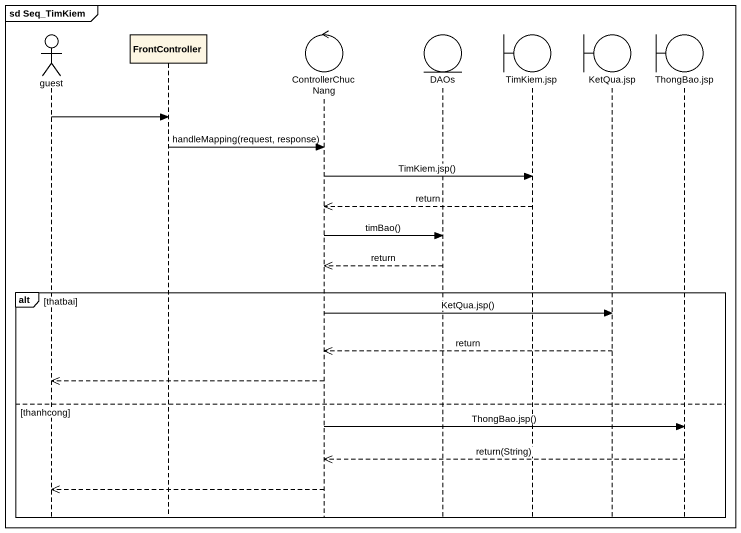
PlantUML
@startuml
mainframe sd Seq_TimKiem
hide footbox
actor guest
participant FrontController
control ControllerChucNang
entity DAOs
boundary "TimKiem.jsp" as TimKiem_jsp
boundary "KetQua.jsp" as KetQua_jsp
boundary "ThongBao.jsp" as ThongBao_jsp

guest -> FrontController
FrontController -> ControllerChucNang : handleMapping(request, response)
ControllerChucNang -> TimKiem_jsp : TimKiem.jsp()
TimKiem_jsp -->> ControllerChucNang : return
ControllerChucNang -> DAOs : timBao()
DAOs -->> ControllerChucNang : return
alt thatbai
  ControllerChucNang -> KetQua_jsp : KetQua.jsp()
  KetQua_jsp -->> ControllerChucNang : return
  ControllerChucNang -->> guest
else thanhcong
  ControllerChucNang -> ThongBao_jsp : ThongBao.jsp()
  ThongBao_jsp -->> ControllerChucNang : return(String)
  ControllerChucNang -->> guest
end
@enduml
